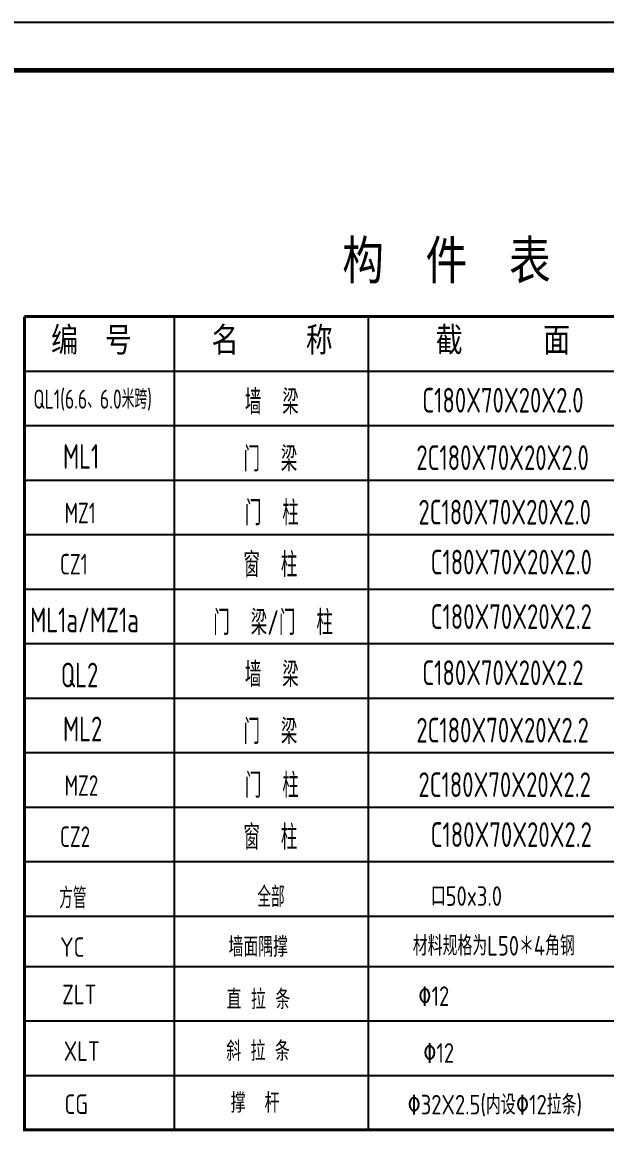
# Model space of a CAD drawing. Extents: x 69728788 to 149766163, y 20718153 to 43663798.
# Drawn here: x 74896003 to 74914286, y 21309329 to 21344714 of the extents above; entities that cross this region are included whole.
import ezdxf

# ---------------------------------------------------------------- set-up
doc = ezdxf.new("R2010")
doc.units = 0
doc.header["$LTSCALE"] = 1000
doc.header["$MEASUREMENT"] = 0
for name, color, linetype in [('PUB_TEXT', 7, 'CONTINUOUS'), ('PUB_TITLE', 4, 'CONTINUOUS'), ('TEXT', 7, 'CONTINUOUS')]:
    doc.layers.add(name, color=color, linetype=linetype)
doc.styles.add('-宋体', font='')
doc.styles.add('TSSD_Rein', font='atssdeng.shx', dxfattribs={"width": 0.7, "bigfont": 'atssdchn.shx'})
doc.styles.get('-宋体').set_extended_font_data('SimSun')

msp = doc.modelspace()

# ---------------------------------------------------------------- linework, layer by layer
at = {"layer": 'PUB_TITLE'}
msp.add_lwpolyline([(74843468.9, 21281714.1), (74932568.9, 21281714.1), (74932568.9, 21344714.1), (74843468.9, 21344714.1)], close=True, dxfattribs=at)
at = {"layer": 'PUB_TITLE', "const_width": 150}
msp.add_lwpolyline([(74847218.9, 21283214.1), (74931068.9, 21283214.1), (74931068.9, 21343214.1), (74847218.9, 21343214.1)], close=True, dxfattribs=at)
at = {"layer": 'TEXT'}
for p, q in [((74896061.5, 21335500.1), (74921842.4, 21335500.1)), ((74896061.5, 21335500.1), (74921842.4, 21335500.1)), ((74896061.5, 21335500.1), (74921842.4, 21335500.1)), ((74896061.5, 21335500.1), (74921842.4, 21335500.1)), ((74896061.5, 21335500.1), (74921842.4, 21335500.1)), ((74900763.5, 21310004.4), (74900763.5, 21335500.1)), ((74906855.5, 21310004.4), (74906855.5, 21335500.1)), ((74896061.5, 21333791.4), (74921842.4, 21333791.4)), ((74896061.5, 21333791.4), (74921842.4, 21333791.4)), ((74896061.5, 21332082.6), (74921842.4, 21332082.6)), ((74896061.5, 21330374.1), (74921842.4, 21330374.1)), ((74896061.5, 21328665.6), (74921842.4, 21328665.6)), ((74896061.5, 21326957.1), (74921842.4, 21326957.1)), ((74896061.5, 21326957.1), (74921842.4, 21326957.1)), ((74896061.5, 21325249.5), (74921842.4, 21325249.5)), ((74896061.5, 21325249.5), (74921842.4, 21325249.5)), ((74896061.5, 21325249.5), (74921842.4, 21325249.5)), ((74896061.5, 21323540.8), (74921842.4, 21323540.8)), ((74896061.5, 21321832.3), (74921842.4, 21321832.3)), ((74896061.5, 21320123.8), (74921842.4, 21320123.8)), ((74896061.5, 21318415.3), (74921842.4, 21318415.3)), ((74896061.5, 21316705.7), (74921842.4, 21316705.7)), ((74896061.5, 21315130.7), (74921842.4, 21315130.7)), ((74896061.5, 21313422.5), (74921842.4, 21313422.5)), ((74896061.5, 21311714.3), (74921842.4, 21311714.3)), ((74896061.5, 21310004.4), (74921842.4, 21310004.4)), ((74896061.5, 21310004.4), (74921842.4, 21310004.4)), ((74896061.5, 21310004.4), (74921842.4, 21310004.4)), ((74896061.5, 21310004.4), (74921842.4, 21310004.4)), ((74896061.5, 21310004.4), (74921842.4, 21310004.4)), ((74896061.5, 21310004.4), (74921842.4, 21310004.4)), ((74896061.5, 21310004.4), (74921842.4, 21310004.4))]:
    msp.add_line(p, q, dxfattribs=at)
at = {"layer": 'TEXT', "const_width": 90.3}
for points in [[(74896061.5, 21335500.1), (74921842.4, 21335500.1)], [(74896061.5, 21335500.1), (74896061.5, 21310004.4), (74921842.4, 21310004.4), (74921842.4, 21335500.1)]]:
    msp.add_lwpolyline(points, dxfattribs=at)

# ---------------------------------------------------------------- texts
at = {"layer": 'PUB_TEXT', "style": 'TSSD_Rein', "width": 0.8}
for s, height, p in [('口50x3.0', 613.32, (74908808.8, 21317026.9)), ('YC', 613.32, (74897183.1, 21315427.9)), ('墙面隅撑', 613.32, (74902463.3, 21315432.7)), ('材料规格为L50＊4角钢', 613.325, (74908245.8, 21315468.7)), ('ZLT ', 613.32, (74897242.3, 21313942.7)), ('直 拉 条', 613.32, (74902403.6, 21313787.3)), ('%%13012', 613.32, (74908412, 21313889.7)), ('XLT ', 613.32, (74897294.5, 21312167.7)), ('斜 拉 条', 613.32, (74902390.5, 21312168.6)), ('%%13012', 613.32, (74908564.2, 21312109.7)), ('CG ', 613.32, (74897319.7, 21310502.6)), ('撑  杆', 613.32, (74902533.2, 21310545.3)), ('%%13032X2.5(内设%%13012拉条)', 613.325, (74908073.6, 21310488.5))]:
    msp.add_text(s, height=height, dxfattribs=at).set_placement(p)
at = {"layer": 'TEXT'}
for s, height, style, width, p in [('构  件  表', 1200, '-宋体', 0.8, (74906029.2, 21336669.1)), ('编  号', 774.4, '-宋体', 0.8, (74896898.8, 21334389.7)), ('名     称', 774.4, '-宋体', 0.8, (74901934.1, 21334389.7)), ('截      面', 774.4, '-宋体', 0.8, (74908961, 21334389.7)), ('QL1(6.6、6.0米跨)', 600, 'TSSD_Rein', 0.7, (74896343.8, 21332611.3)), ('墙  梁', 774.4, 'TSSD_Rein', 0.7, (74902976.6, 21332432.6)), (' C180X70X20X2.0', 774.4, 'TSSD_Rein', 0.7, (74908212.8, 21332488.9)), ('ML1', 774.4, 'TSSD_Rein', 0.7, (74897272.5, 21330726.8)), ('门  梁', 774.4, 'TSSD_Rein', 0.7, (74902932.7, 21330644.2)), ('2C180X70X20X2.0', 774.4, 'TSSD_Rein', 0.7, (74908354.8, 21330688.6)), ('MZ1', 645.33, 'TSSD_Rein', 0.7, (74897321.4, 21329018.1)), ('门  柱', 774.4, 'TSSD_Rein', 0.7, (74902977.7, 21328956.1)), ('2C180X70X20X2.0', 774.4, 'TSSD_Rein', 0.7, (74908420, 21328979.9)), ('CZ1', 645.33, 'TSSD_Rein', 0.7, (74897177.3, 21327414.1)), ('窗  柱', 774.4, 'TSSD_Rein', 0.7, (74902932.7, 21327331.4)), (' C180X70X20X2.0', 774.4, 'TSSD_Rein', 0.7, (74908474.2, 21327415.5)), (' C180X70X20X2.2', 774.4, 'TSSD_Rein', 0.7, (74908474.2, 21325707)), ('ML1a/MZ1a', 774.4, 'TSSD_Rein', 0.7, (74896242.5, 21325601.3)), ('门  梁/门  柱', 774.4, 'TSSD_Rein', 0.7, (74901986.4, 21325518.6)), ('墙  梁', 774.4, 'TSSD_Rein', 0.7, (74902976.6, 21323890.8)), (' C180X70X20X2.2', 774.4, 'TSSD_Rein', 0.7, (74908212.8, 21323947.1)), ('QL2', 774.4, 'TSSD_Rein', 0.7, (74897200.2, 21323876.4)), ('ML2', 774.4, 'TSSD_Rein', 0.7, (74897272.5, 21322185)), ('门  梁', 774.4, 'TSSD_Rein', 0.7, (74902932.7, 21322102.3)), ('2C180X70X20X2.2', 774.4, 'TSSD_Rein', 0.7, (74908354.8, 21322146.8)), ('门  柱', 774.4, 'TSSD_Rein', 0.7, (74902977.7, 21320414.3)), ('2C180X70X20X2.2', 774.4, 'TSSD_Rein', 0.7, (74908420, 21320438.1)), ('MZ2', 645.33, 'TSSD_Rein', 0.7, (74897321.4, 21320476.3)), ('CZ2', 645.33, 'TSSD_Rein', 0.7, (74897177.3, 21318872.3)), ('窗  柱', 774.4, 'TSSD_Rein', 0.7, (74902932.7, 21318789.6)), (' C180X70X20X2.2', 774.4, 'TSSD_Rein', 0.7, (74908474.2, 21318873.7)), ('方管', 645.33, 'TSSD_Rein', 0.7, (74897151.7, 21316947.3)), ('全部', 645.33, 'TSSD_Rein', 0.7, (74903366.7, 21316985.5))]:
    msp.add_text(s, height=height, dxfattribs=dict(at, style=style, width=width)).set_placement(p)

doc.saveas('drawing.dxf')
